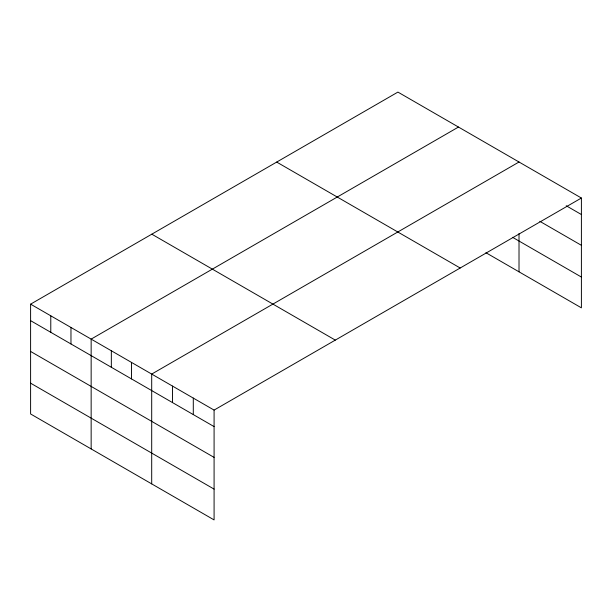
<?xml version="1.0" encoding="UTF-8"?>
<svg xmlns="http://www.w3.org/2000/svg" width="612" height="612" viewBox="0 0 612 612"><rect width="100%" height="100%" fill="white"/><g stroke="black" fill="none" stroke-linecap="round" stroke-linejoin="round"><path stroke-width="0.92" d="M581.4 198.028L214.085 410.094L214.085 519.909L30.6 413.972L30.6 304.156L397.915 92.091L581.4 198.028L581.4 307.844L485.913 252.71M458.464 127.051L91.15 339.117L91.15 448.925M519.014 162.012L151.7 374.077L151.7 483.885M566.207 205.754L581.4 214.529M539.807 221.307L581.4 245.32M512.558 237.303L581.4 277.045M276.7 162.073L460.186 268.01M151.814 234.182L335.3 340.111M30.6 304.156L214.085 410.094M30.6 320.657L214.085 426.595M30.6 351.449L214.085 457.386M30.6 383.181L214.085 489.11M519.014 233.562L519.014 271.82M193.293 398.091L193.293 414.592M172.5 386.08L172.5 402.581M131.519 362.426L131.519 378.927M111.338 350.768L111.338 367.269M70.969 327.466L70.969 343.967M50.781 315.815L50.781 332.308"/></g></svg>
